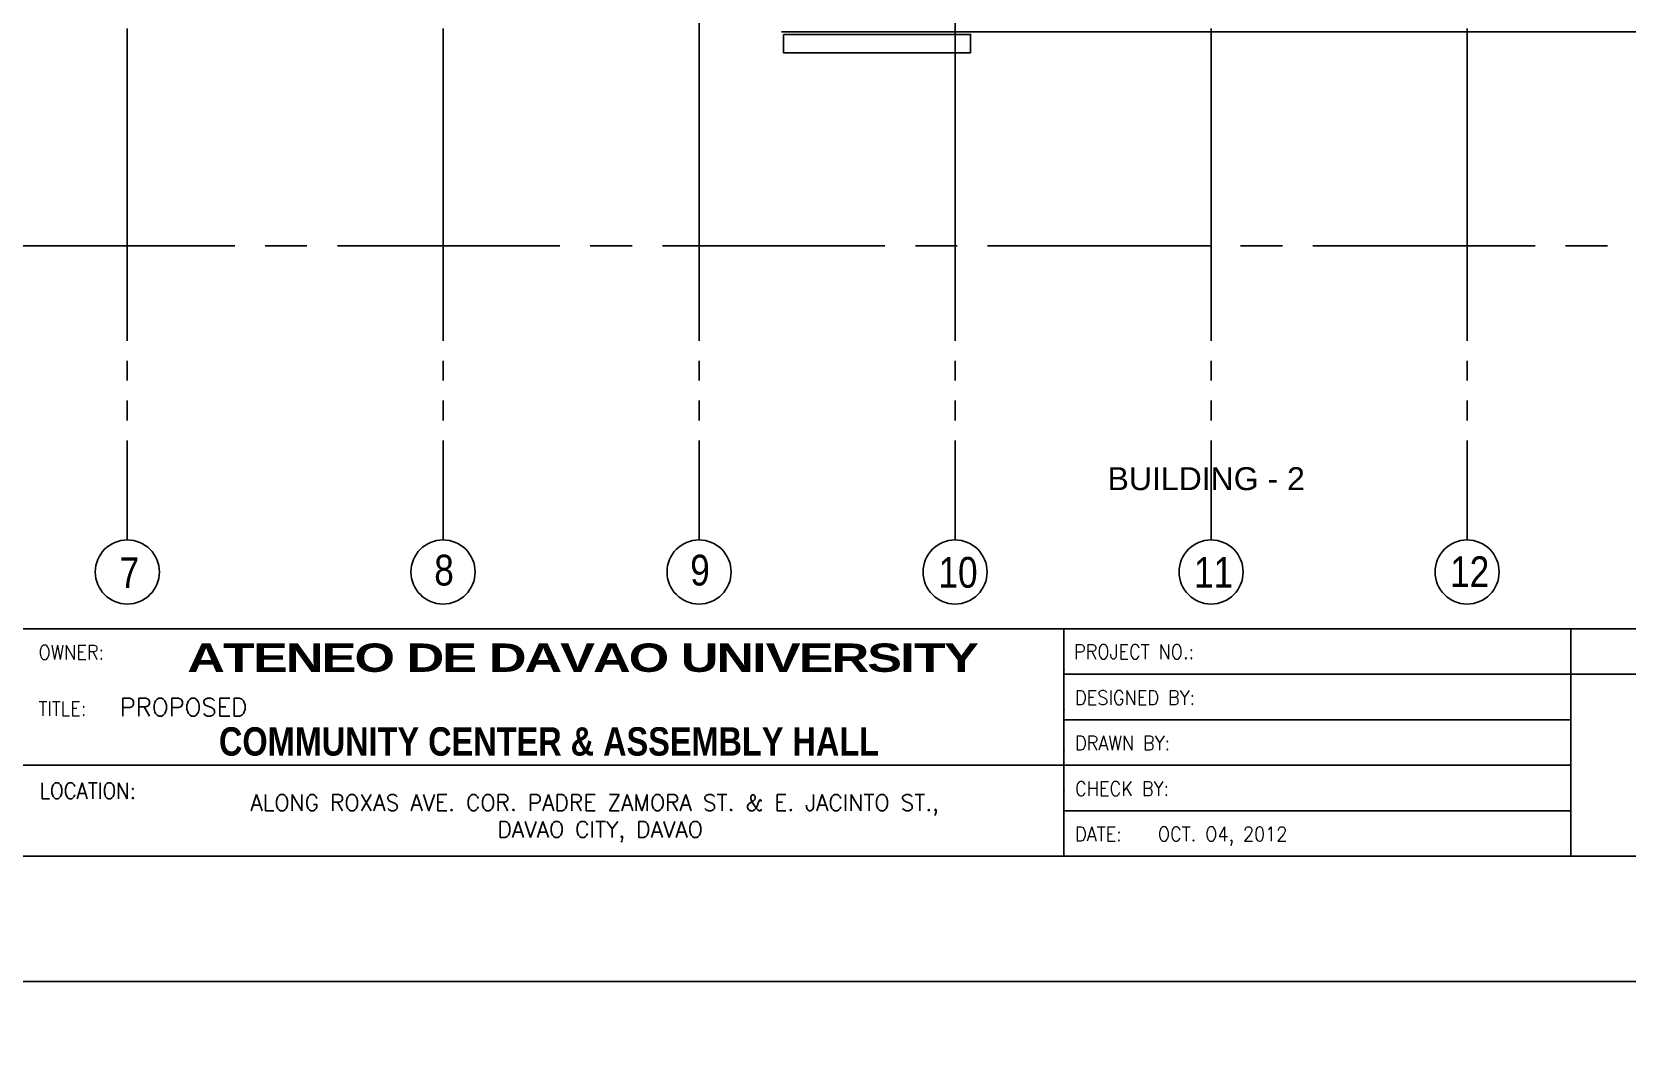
# Model space of a CAD drawing. Header units: millimetres. Extents: x 2148 to 2681, y 758 to 986.
# Drawn here: x 2619.52 to 2647.56, y 908.94 to 926.73 of the extents above; entities that cross this region are included whole.
import ezdxf

# ---------------------------------------------------------------- set-up
doc = ezdxf.new("R2010")
doc.units = ezdxf.units.MM
for name, pattern in [('CENTER', [2, 1.25, -0.25, 0.25, -0.25]), ('CENTER2', [28.575, 19.05, -3.175, 3.175, -3.175]), ('PHANTOMX2', [5, 2.5, -0.5, 0.5, -0.5, 0.5, -0.5])]:
    doc.linetypes.add(name, pattern=pattern)
for name, color, linetype in [('4CO', 4, 'Continuous'), ('CL', 1, 'CENTER'), ('DIM', 20, 'Continuous'), ('DR', 7, 'Continuous'), ('grid', 241, 'PHANTOMX2'), ('HATCH', 8, 'Continuous'), ('p-boarder', 2, 'Continuous'), ('S_GRID LINES', 252, 'Continuous'), ('TEXT', 6, 'Continuous'), ('TITLE', 3, 'Continuous'), ('wall', 4, 'Continuous')]:
    doc.layers.add(name, color=color, linetype=linetype)
doc.styles.add('100', font='SIMPLEX.shx', dxfattribs={"height": 0.25})
doc.styles.add('ARIALNW', font='ARIALN.TTF')
doc.styles.add('ROMANT', font='romant__.ttf')
doc.styles.add('SMOOTHER', font='simplex_.ttf')
doc.styles.add('SWISS', font='swissl.ttf')

# ---------------------------------------------------------------- blocks, each defined once
blk = doc.blocks.new('A$C1DB67A09')
for p in [(74.014, -78.08, 0), (74.014, -78.88, 0), (74.014, -79.68, 0), (74.014, -80.48, 0)]:
    blk.add_point(p)
at = {"layer": 'Defpoints', "ltscale": 0.5, "elevation": 0}
blk.add_lwpolyline([(7.292, -83.48), (108.892, -83.48), (108.892, -7.28), (7.292, -7.28)], close=True, dxfattribs=at)
at = {"layer": 'p-boarder', "ltscale": 0.5}
for p, q in [((65.105, -77.28, 0), (65.105, -81.28, 0)), ((74.014, -77.28, 0), (74.014, -81.28, 0)), ((74.014, -77.28, 0), (74.014, -81.28, 0)), ((65.105, -78.08, 0), (106.692, -78.08, 0)), ((65.105, -78.88, 0), (74.014, -78.88, 0)), ((26.637, -79.68, 0), (74.014, -79.68, 0)), ((65.105, -80.48, 0), (74.014, -80.48, 0))]:
    blk.add_line(p, q, dxfattribs=at)
at = {"layer": 'wall', "color": 16, "linetype": 'ByBlock', "ltscale": 1.5}
blk.add_line((9.492, -77.28, 0), (106.692, -77.28, 0), dxfattribs=at)
at = {"layer": 'wall', "color": 16, "linetype": 'ByBlock', "ltscale": 1.5, "elevation": 0}
blk.add_lwpolyline([(9.492, -81.28), (106.692, -81.28), (106.692, -9.48), (9.492, -9.48)], close=True, dxfattribs=at)
at = {"layer": 'wall', "linetype": 'ByBlock'}
for p in [(65.105, -77.992, 0), (65.105, -78.704, 0), (65.105, -79.416, 0), (65.105, -80.128, 0)]:
    blk.add_point(p, dxfattribs=at)
at = {"layer": '4CO', "attachment_point": 5}
for s, insert, char_height, width, style in [('{\\fTechnicBold|b0|i0|c2|p2;\\W1.6;\\T0.95;ATENEO DE DAVAO UNIVERSITY}', (56.636, -77.793, 0), 0.4983, 18.33246, 'ROMANT'), ('PROPOSED', (49.629, -78.659, 0), 0.3132, 6.07023, '100'), ('{\\fTechnicBold|b0|i0|c2|p2;\\H0.91x;COMMUNITY CENTER & ASSEMBLY HALL}', (56.053, -79.265, 0), 0.54757, 16.04759, 'ROMANT')]:
    blk.add_mtext(s, dxfattribs=dict(at, insert=insert, char_height=char_height, width=width, style=style))
at = {"layer": 'TITLE', "style": 'SMOOTHER', "width": 0.9}
for s, height, p in [('OWNER:', 0.2534, (47.08, -77.821, 0)), ('OWNER:', 0.2534, (47.08, -77.821, 0)), ('PROJECT NO.:', 0.25344, (65.281, -77.813, 0)), ('DESIGNED BY:', 0.25344, (65.3, -78.617, 0)), ('TITLE:', 0.2534, (47.08, -78.811, 0)), ('TITLE:', 0.2534, (47.08, -78.811, 0)), ('DRAWN BY:', 0.2534, (65.3, -79.417, 0)), ('LOCATION: ', 0.2816, (47.098, -80.268, 0)), ('CHECK BY:', 0.2534, (65.3, -80.217, 0)), ('DATE:', 0.2534, (65.3, -81.017, 0)), ('OCT. O4, 2012', 0.25344, (66.755, -81.017, 0))]:
    blk.add_text(s, height=height, dxfattribs=at).set_placement(p)
at = {"layer": 'TITLE', "insert": (56.953, -80.615, 0), "char_height": 0.2816, "width": 14.50348, "attachment_point": 5, "style": 'SMOOTHER'}
blk.add_mtext('ALONG ROXAS AVE. COR. PADRE ZAMORA ST. & E. JACINTO ST.,  DAVAO CITY, DAVAO', dxfattribs=at)

msp = doc.modelspace()

# ---------------------------------------------------------------- linework, layer by layer
for centre in [(2621.1989709, 917.2352149, 0), (2626.7489709, 917.2352149, 0), (2631.2489709, 917.2352149, 0), (2635.7489709, 917.2352149, 0), (2640.2489709, 917.2352149, 0), (2644.7489709, 917.2352149, 0)]:
    msp.add_circle(centre, 0.5634965)
at = {"layer": 'CL', "color": 1, "linetype": 'ByBlock', "ltscale": 0.5, "elevation": 0}
msp.add_lwpolyline([(2632.7319272, 926.6812612), (2632.7319272, 926.3604039), (2636.0205295, 926.3604039), (2636.0205295, 926.6812612)], close=True, dxfattribs=at)
at = {"layer": 'Defpoints', "ltscale": 0.5, "elevation": 0}
msp.add_lwpolyline([(2579.8500187, 910.0388045), (2681.4500187, 910.0388045), (2681.4500187, 986.2388045), (2579.8500187, 986.2388045)], close=True, dxfattribs=at)
at = {"layer": 'DR', "ltscale": 10}
msp.add_line((2632.6964591, 926.7260611, 0), (2652.3014828, 926.7260611, 0), dxfattribs=at)
at = {"layer": 'grid', "ltscale": 0.7}
for p, q in [((2621.1989709, 917.7987114, 0), (2621.1989709, 922.9776771, 0)), ((2626.7489709, 917.7987114, 0), (2626.7489709, 922.9776771, 0)), ((2631.2489709, 917.7987114, 0), (2631.2489709, 922.9776771, 0)), ((2635.7489709, 917.7987114, 0), (2635.7489709, 922.9776771, 0)), ((2640.2489709, 917.7987114, 0), (2640.2489709, 922.9776771, 0)), ((2644.7489709, 917.7987114, 0), (2644.7489709, 922.9776771, 0))]:
    msp.add_line(p, q, dxfattribs=at)
at = {"layer": 'HATCH', "linetype": 'ByBlock', "ltscale": 0.5}
for p, q in [((2631.248657, 927.2276861), (2631.248657, 924.479311, 0)), ((2635.748657, 927.2276861), (2635.748657, 924.479311, 0))]:
    msp.add_line(p, q, dxfattribs=at)
at = {"layer": 'S_GRID LINES', "linetype": 'CENTER2', "ltscale": 0.2}
for p, q in [((2621.1989709, 922.9776771, 0), (2621.1989709, 979.8917928, 0)), ((2626.7489709, 922.9776771, 0), (2626.7489709, 979.8917928, 0)), ((2635.7489709, 922.9776771, 0), (2635.7489709, 977.7411715, 0)), ((2635.7489709, 922.9776771, 0), (2635.7489709, 977.7411715, 0)), ((2640.2489709, 922.9776771, 0), (2640.2489709, 977.7411715, 0)), ((2644.7489709, 922.9776771, 0), (2644.7489709, 977.9110463, 0)), ((2631.2489709, 922.9776771, 0), (2631.2489709, 960.9754912, 0)), ((2657.3764596, 922.969311, 0), (2595.8055076, 922.969311, 0)), ((2657.2758133, 922.969311, 0), (2595.8055076, 922.969311, 0))]:
    msp.add_line(p, q, dxfattribs=at)

# ---------------------------------------------------------------- block references
at = {"layer": 'DIM', "color": 8}
for p in [(2572.558248, 993.5189005), (2572.558248, 917.3189005)]:
    msp.add_blockref('A$C1DB67A09', p, dxfattribs=at)

# ---------------------------------------------------------------- texts
at = {"layer": 'TEXT', "style": 'SWISS'}
msp.add_text('BUILDING - 2', height=0.402461914, rotation=359.98971085, dxfattribs=at).set_placement((2638.4291852, 918.6740783, 0))
at = {"layer": 'TEXT', "char_height": 0.54, "width": 3.396423809, "attachment_point": 1, "style": 'ARIALNW'}
for s, insert in [('7', (2621.0647886, 917.4935095, 0)), ('8', (2626.5942364, 917.5383484, 0)), ('9', (2631.0942364, 917.5383484, 0)), ('10', (2635.4573196, 917.4986216, 0)), ('11', (2639.9495654, 917.4991184, 0)), ('12', (2644.4503785, 917.5101068, 0))]:
    msp.add_mtext(s, dxfattribs=dict(at, insert=insert))

doc.saveas('drawing.dxf')
